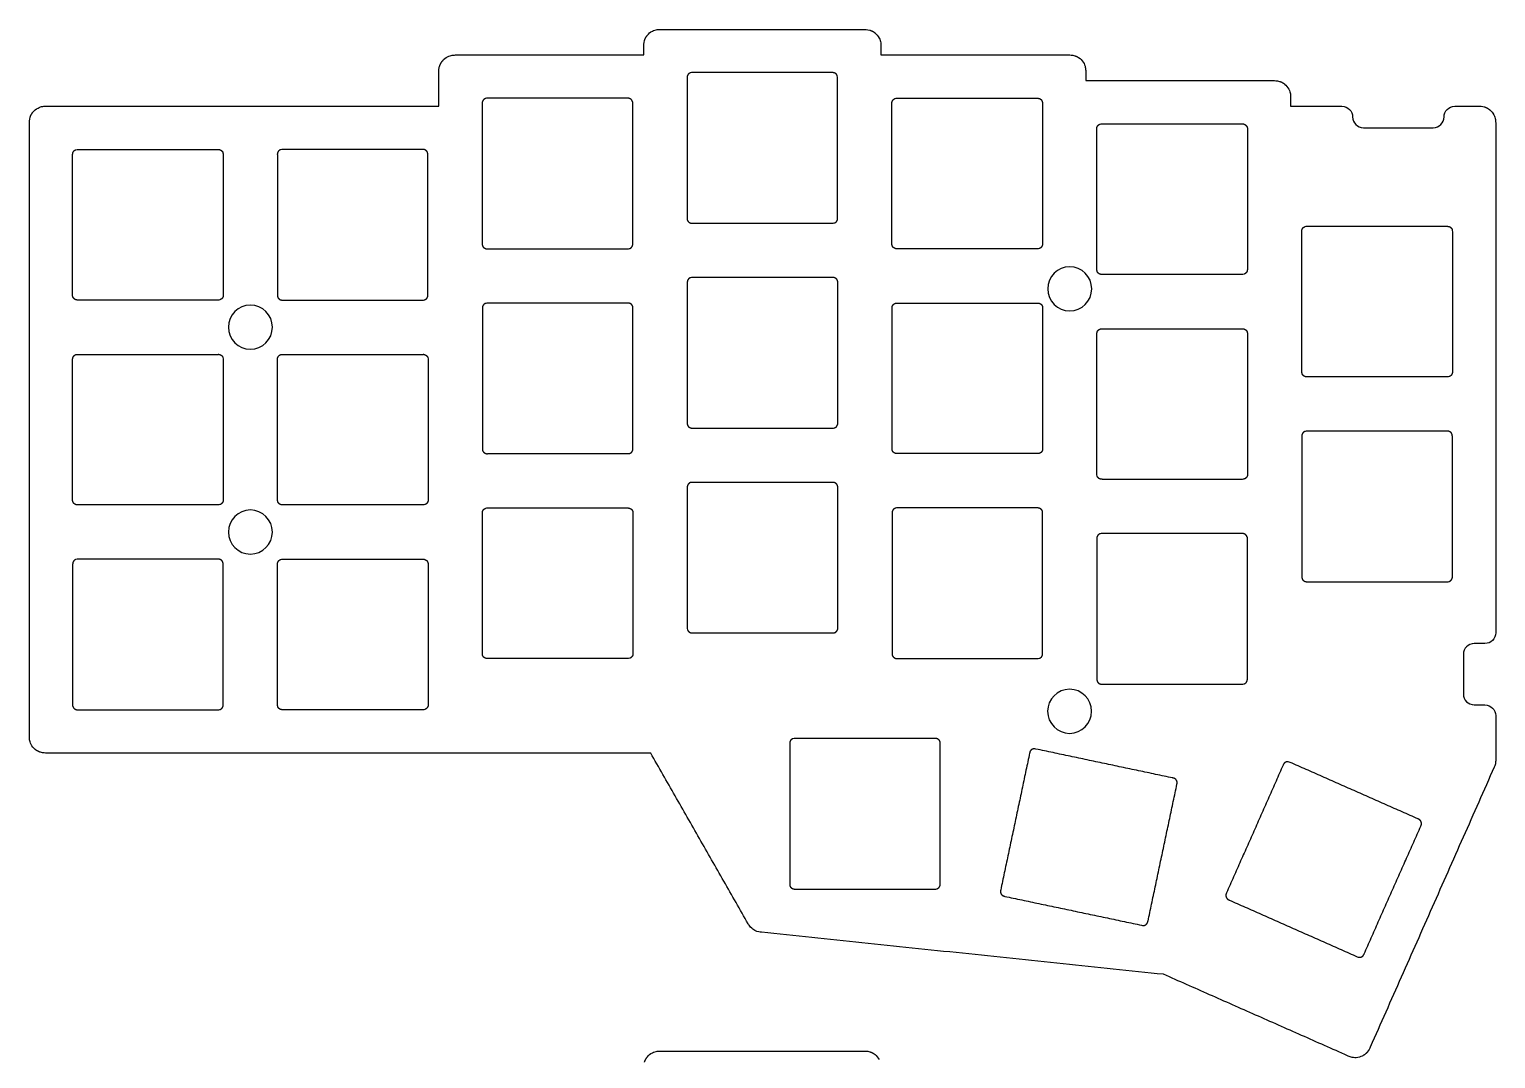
# Model space of a CAD drawing. Header units: millimetres. Extents: x 10 to 146, y -196 to -5.
# Drawn here: x 10 to 146.4, y -100.7 to -5 of the extents above; entities that cross this region are included whole.
import ezdxf

# ---------------------------------------------------------------- set-up
doc = ezdxf.new("R2010")
doc.units = ezdxf.units.MM
doc.layers.add('Sketch', color=7, linetype='CONTINUOUS')

msp = doc.modelspace()

# ---------------------------------------------------------------- linework, layer by layer
at = {"layer": 'Sketch'}
for points, degree in [([(67.5, -5.55), (67.61, -5.42), (67.76, -5.28), (67.95, -5.18)], 3), ([(67.95, -5.18), (68.11, -5.1), (68.27, -5.06), (68.39, -5.04)], 3), ([(68.39, -5.04), (68.54, -5.02), (68.67, -5.02), (68.75, -5.02)], 3), ([(68.75, -5.02), (87.6, -5.02)], 1), ([(87.6, -5.02), (87.72, -5.02), (87.93, -5.01), (88.17, -5.09)], 3), ([(88.17, -5.09), (88.45, -5.18), (88.67, -5.36)], 2), ([(88.67, -5.36), (88.8, -5.47), (88.93, -5.62), (89.04, -5.82)], 3), ([(67.15, -6.62), (67.15, -6.5), (67.15, -6.29), (67.22, -6.05)], 3), ([(67.15, -7.4), (67.15, -6.62)], 1), ([(67.22, -6.05), (67.31, -5.77), (67.5, -5.55)], 2), ([(89.04, -5.82), (89.12, -5.98), (89.16, -6.13), (89.18, -6.26)], 3), ([(89.18, -6.26), (89.2, -6.41), (89.2, -6.53), (89.2, -6.62)], 3), ([(89.2, -6.62), (89.2, -7.4)], 1), ([(48.17, -8.43), (48.26, -8.15), (48.45, -7.93)], 2), ([(48.45, -7.93), (48.56, -7.8), (48.71, -7.67), (48.9, -7.56)], 3), ([(48.9, -7.56), (49.06, -7.48), (49.22, -7.44), (49.34, -7.42)], 3), ([(49.34, -7.42), (49.49, -7.4), (49.62, -7.4), (49.7, -7.4)], 3), ([(49.7, -7.4), (67.15, -7.4)], 1), ([(89.2, -7.4), (106.65, -7.4)], 1), ([(106.65, -7.4), (106.77, -7.4), (106.98, -7.39), (107.22, -7.47)], 3), ([(107.22, -7.47), (107.5, -7.56), (107.72, -7.74)], 2), ([(107.22, -7.47), (107.22, -7.47)], 1), ([(107.72, -7.74), (107.85, -7.85), (107.98, -8), (108.09, -8.2)], 3), ([(48.1, -9), (48.1, -8.88), (48.1, -8.67), (48.17, -8.43)], 3), ([(48.1, -12.16), (48.1, -9)], 1), ([(71.23, -9.28), (71.19, -9.35), (71.18, -9.41)], 2), ([(71.18, -9.41), (71.17, -9.48), (71.18, -9.54)], 2), ([(71.18, -9.54), (71.18, -22.54)], 1), ([(71.34, -9.14), (71.27, -9.2), (71.23, -9.28)], 2), ([(71.48, -9.06), (71.4, -9.09), (71.34, -9.14)], 2), ([(71.68, -9.04), (71.62, -9.04), (71.55, -9.04), (71.48, -9.06)], 3), ([(84.68, -9.04), (71.68, -9.04)], 1), ([(84.81, -9.05), (84.74, -9.04), (84.68, -9.04)], 2), ([(84.94, -9.09), (84.87, -9.06), (84.81, -9.05)], 2), ([(85.07, -9.2), (85.02, -9.14), (84.94, -9.09)], 2), ([(85.15, -9.35), (85.13, -9.27), (85.07, -9.2)], 2), ([(85.18, -9.54), (85.18, -9.48), (85.18, -9.42), (85.15, -9.35)], 3), ([(85.18, -22.54), (85.18, -9.54)], 1), ([(108.09, -8.2), (108.17, -8.36), (108.21, -8.51), (108.23, -8.64)], 3), ([(108.23, -8.64), (108.25, -8.79), (108.25, -8.91), (108.25, -9)], 3), ([(108.25, -9), (108.25, -9.78)], 1), ([(108.25, -9.78), (125.7, -9.78)], 1), ([(125.7, -9.78), (125.82, -9.78), (126.03, -9.78), (126.27, -9.85)], 3), ([(126.27, -9.85), (126.55, -9.94), (126.77, -10.13)], 2), ([(126.77, -10.13), (126.9, -10.24), (127.03, -10.39), (127.14, -10.58)], 3), ([(127.14, -10.58), (127.22, -10.74), (127.26, -10.9), (127.28, -11.02)], 3), ([(10.82, -12.33), (10.98, -12.24), (11.13, -12.2), (11.26, -12.18)], 3), ([(11.26, -12.18), (11.41, -12.16), (11.53, -12.16), (11.62, -12.16)], 3), ([(11.62, -12.16), (48.1, -12.16)], 1), ([(52.18, -11.66), (52.14, -11.73), (52.13, -11.79)], 2), ([(52.13, -11.79), (52.12, -11.86), (52.13, -11.92)], 2), ([(52.13, -11.92), (52.13, -24.92)], 1), ([(52.29, -11.53), (52.22, -11.58), (52.18, -11.66)], 2), ([(52.43, -11.45), (52.35, -11.47), (52.29, -11.53)], 2), ([(52.63, -11.42), (52.57, -11.42), (52.5, -11.42), (52.43, -11.45)], 3), ([(65.63, -11.42), (52.63, -11.42)], 1), ([(65.76, -11.43), (65.69, -11.42), (65.63, -11.42)], 2), ([(65.89, -11.47), (65.82, -11.44), (65.76, -11.43)], 2), ([(66.02, -11.58), (65.97, -11.52), (65.89, -11.47)], 2), ([(66.1, -11.73), (66.08, -11.65), (66.02, -11.58)], 2), ([(66.13, -11.92), (66.13, -11.86), (66.13, -11.8), (66.1, -11.73)], 3), ([(66.13, -24.92), (66.13, -11.92)], 1), ([(90.23, -11.79), (90.24, -11.73), (90.28, -11.66)], 2), ([(90.23, -11.92), (90.22, -11.86), (90.23, -11.79)], 2), ([(90.23, -11.79), (90.23, -11.79)], 1), ([(90.23, -24.92), (90.23, -11.92)], 1), ([(90.28, -11.66), (90.32, -11.58), (90.39, -11.52)], 2), ([(90.39, -11.52), (90.45, -11.47), (90.53, -11.44)], 2), ([(90.53, -11.44), (90.6, -11.42), (90.67, -11.42), (90.73, -11.42)], 3), ([(90.73, -11.42), (103.73, -11.42)], 1), ([(103.73, -11.42), (103.79, -11.42), (103.86, -11.43)], 2), ([(103.86, -11.43), (103.92, -11.44), (103.99, -11.47)], 2), ([(103.99, -11.47), (104.07, -11.52), (104.12, -11.58)], 2), ([(104.12, -11.58), (104.18, -11.65), (104.2, -11.73)], 2), ([(104.2, -11.73), (104.23, -11.8), (104.23, -11.86), (104.23, -11.92)], 3), ([(104.23, -11.92), (104.23, -24.92)], 1), ([(127.28, -11.02), (127.3, -11.17), (127.3, -11.3), (127.3, -11.38)], 3), ([(127.3, -11.38), (127.3, -12.16)], 1), ([(127.3, -12.16), (132.07, -12.16)], 1), ([(132.07, -12.16), (132.62, -12.16), (133.07, -12.61), (133.07, -13.16)], 3), ([(141.57, -13.16), (141.57, -12.61), (142.02, -12.16), (142.57, -12.16)], 3), ([(142.57, -12.16), (144.77, -12.16)], 1), ([(144.77, -12.16), (144.89, -12.16), (145.1, -12.16), (145.34, -12.23)], 3), ([(145.34, -12.23), (145.61, -12.32), (145.83, -12.51)], 2), ([(10.02, -13.76), (10.02, -13.64), (10.01, -13.43), (10.09, -13.19)], 3), ([(10.09, -13.19), (10.18, -12.91), (10.36, -12.7)], 2), ([(10.36, -12.7), (10.47, -12.56), (10.62, -12.43), (10.82, -12.33)], 3), ([(133.07, -13.16), (133.07, -13.72), (133.52, -14.16), (134.07, -14.16)], 3), ([(140.57, -14.16), (141.12, -14.16), (141.57, -13.72), (141.57, -13.16)], 3), ([(145.83, -12.51), (145.97, -12.62), (146.1, -12.77), (146.2, -12.96)], 3), ([(146.2, -12.96), (146.28, -13.12), (146.33, -13.28), (146.35, -13.41)], 3), ([(146.35, -13.41), (146.37, -13.56), (146.37, -13.68), (146.37, -13.76)], 3), ([(10.02, -70.71), (10.02, -13.76)], 1), ([(109.28, -14.17), (109.29, -14.12), (109.33, -14.05)], 2), ([(109.28, -14.31), (109.27, -14.24), (109.28, -14.17)], 2), ([(109.28, -27.31), (109.28, -14.31)], 1), ([(109.33, -14.05), (109.37, -13.96), (109.44, -13.91)], 2), ([(109.44, -13.91), (109.5, -13.85), (109.58, -13.83)], 2), ([(109.58, -13.83), (109.65, -13.81), (109.72, -13.81), (109.78, -13.81)], 3), ([(109.78, -13.81), (122.78, -13.81)], 1), ([(122.78, -13.81), (122.84, -13.81), (122.91, -13.81)], 2), ([(122.91, -13.81), (122.97, -13.82), (123.04, -13.86)], 2), ([(123.04, -13.86), (123.12, -13.9), (123.17, -13.97)], 2), ([(123.17, -13.97), (123.23, -14.03), (123.25, -14.11)], 2), ([(123.25, -14.11), (123.28, -14.18), (123.28, -14.25), (123.28, -14.31)], 3), ([(123.28, -14.31), (123.28, -27.31)], 1), ([(134.07, -14.16), (140.57, -14.16)], 1), ([(146.37, -13.76), (146.37, -61.13)], 1), ([(14.09, -16.42), (14.14, -16.34), (14.2, -16.29)], 2), ([(14.2, -16.29), (14.27, -16.23), (14.35, -16.21)], 2), ([(14.35, -16.21), (14.42, -16.19), (14.48, -16.19), (14.54, -16.19)], 3), ([(14.54, -16.19), (27.54, -16.19)], 1), ([(27.54, -16.19), (27.61, -16.18), (27.67, -16.19)], 2), ([(27.67, -16.19), (27.73, -16.2), (27.8, -16.24)], 2), ([(27.8, -16.24), (27.89, -16.28), (27.94, -16.35)], 2), ([(27.94, -16.35), (28, -16.41), (28.02, -16.49)], 2), ([(33.24, -16.29), (33.17, -16.34), (33.13, -16.42)], 2), ([(33.38, -16.21), (33.3, -16.23), (33.24, -16.29)], 2), ([(33.58, -16.19), (33.52, -16.19), (33.45, -16.19), (33.38, -16.21)], 3), ([(46.58, -16.19), (33.58, -16.19)], 1), ([(46.71, -16.19), (46.64, -16.18), (46.58, -16.19)], 2), ([(46.84, -16.24), (46.77, -16.2), (46.71, -16.19)], 2), ([(46.97, -16.35), (46.92, -16.28), (46.84, -16.24)], 2), ([(47.05, -16.49), (47.03, -16.41), (46.97, -16.35)], 2), ([(14.04, -16.69), (14.04, -16.62), (14.05, -16.55)], 2), ([(14.04, -29.69), (14.04, -16.69)], 1), ([(14.05, -16.55), (14.06, -16.5), (14.09, -16.42)], 2), ([(28.02, -16.49), (28.04, -16.56), (28.04, -16.63), (28.04, -16.69)], 3), ([(28.04, -16.69), (28.04, -29.69)], 1), ([(33.13, -16.42), (33.09, -16.5), (33.08, -16.55)], 2), ([(33.08, -16.55), (33.07, -16.62), (33.08, -16.69)], 2), ([(33.08, -16.69), (33.08, -29.69)], 1), ([(47.08, -16.69), (47.08, -16.63), (47.08, -16.56), (47.05, -16.49)], 3), ([(47.08, -29.69), (47.08, -16.69)], 1), ([(71.18, -22.54), (71.18, -22.6), (71.18, -22.67), (71.2, -22.74)], 3), ([(71.2, -22.74), (71.22, -22.82), (71.28, -22.88)], 2), ([(71.28, -22.88), (71.33, -22.95), (71.42, -22.99)], 2), ([(71.42, -22.99), (71.49, -23.03), (71.54, -23.04)], 2), ([(71.54, -23.04), (71.61, -23.04), (71.68, -23.04)], 2), ([(71.68, -23.04), (84.68, -23.04)], 1), ([(84.68, -23.04), (84.74, -23.04), (84.8, -23.04), (84.87, -23.02)], 3), ([(84.87, -23.02), (84.95, -23), (85.02, -22.94)], 2), ([(84.87, -23.02), (84.87, -23.02)], 1), ([(85.02, -22.94), (85.08, -22.89), (85.13, -22.8)], 2), ([(85.13, -22.8), (85.16, -22.73), (85.17, -22.68)], 2), ([(85.17, -22.68), (85.18, -22.61), (85.18, -22.54)], 2), ([(128.34, -23.83), (128.34, -23.77), (128.35, -23.7)], 2), ([(128.34, -36.83), (128.34, -23.83)], 1), ([(128.35, -23.7), (128.36, -23.64), (128.39, -23.57)], 2), ([(128.39, -23.57), (128.44, -23.48), (128.5, -23.43)], 2), ([(128.5, -23.43), (128.57, -23.38), (128.65, -23.35)], 2), ([(128.65, -23.35), (128.72, -23.33), (128.78, -23.33), (128.84, -23.33)], 3), ([(128.84, -23.33), (141.84, -23.33)], 1), ([(141.84, -23.33), (141.91, -23.33), (141.97, -23.34)], 2), ([(141.97, -23.34), (142.03, -23.34), (142.1, -23.38)], 2), ([(142.1, -23.38), (142.19, -23.43), (142.24, -23.49)], 2), ([(142.24, -23.49), (142.3, -23.56), (142.32, -23.64)], 2), ([(142.32, -23.64), (142.34, -23.7), (142.34, -23.77), (142.34, -23.83)], 3), ([(142.34, -23.83), (142.34, -36.83)], 1), ([(52.13, -24.92), (52.13, -24.98), (52.13, -25.05), (52.15, -25.12)], 3), ([(52.15, -25.12), (52.17, -25.2), (52.23, -25.26)], 2), ([(52.23, -25.26), (52.28, -25.33), (52.37, -25.37)], 2), ([(52.37, -25.37), (52.44, -25.41), (52.49, -25.42)], 2), ([(52.49, -25.42), (52.56, -25.43), (52.63, -25.42)], 2), ([(52.63, -25.42), (65.63, -25.42)], 1), ([(65.63, -25.42), (65.69, -25.42), (65.75, -25.42), (65.82, -25.4)], 3), ([(65.82, -25.4), (65.9, -25.38), (65.97, -25.32)], 2), ([(65.82, -25.4), (65.82, -25.4)], 1), ([(65.97, -25.32), (66.03, -25.27), (66.08, -25.19)], 2), ([(66.08, -25.19), (66.11, -25.11), (66.12, -25.06)], 2), ([(66.12, -25.06), (66.13, -24.99), (66.13, -24.92)], 2), ([(90.25, -25.12), (90.23, -25.05), (90.23, -24.98), (90.23, -24.92)], 3), ([(90.33, -25.26), (90.27, -25.2), (90.25, -25.12)], 2), ([(90.47, -25.37), (90.38, -25.33), (90.33, -25.26)], 2), ([(90.59, -25.42), (90.54, -25.41), (90.47, -25.37)], 2), ([(90.73, -25.42), (90.66, -25.42), (90.59, -25.42)], 2), ([(103.73, -25.42), (90.73, -25.42)], 1), ([(103.92, -25.4), (103.85, -25.42), (103.79, -25.42), (103.73, -25.42)], 3), ([(104.07, -25.32), (104, -25.38), (103.92, -25.4)], 2), ([(104.18, -25.18), (104.13, -25.27), (104.07, -25.32)], 2), ([(104.22, -25.05), (104.21, -25.11), (104.18, -25.18)], 2), ([(104.23, -24.92), (104.23, -24.99), (104.22, -25.05)], 2), ([(106.76, -27.09), (105.63, -27.09), (104.71, -28.01), (104.71, -29.14)], 3), ([(108.81, -29.14), (108.81, -28.01), (107.89, -27.09), (106.76, -27.09)], 3), ([(71.2, -28.46), (71.19, -28.53), (71.19, -28.59)], 2), ([(71.19, -28.59), (71.19, -41.59)], 1), ([(71.24, -28.33), (71.21, -28.4), (71.2, -28.46)], 2), ([(71.35, -28.19), (71.29, -28.25), (71.24, -28.33)], 2), ([(71.5, -28.11), (71.42, -28.14), (71.35, -28.19)], 2), ([(71.69, -28.09), (71.63, -28.09), (71.57, -28.09), (71.5, -28.11)], 3), ([(84.69, -28.09), (71.69, -28.09)], 1), ([(84.82, -28.1), (84.76, -28.09), (84.69, -28.09)], 2), ([(84.95, -28.14), (84.88, -28.11), (84.82, -28.1)], 2), ([(85.09, -28.25), (85.04, -28.19), (84.95, -28.14)], 2), ([(85.17, -28.4), (85.15, -28.32), (85.09, -28.25)], 2), ([(85.19, -28.59), (85.19, -28.53), (85.19, -28.47), (85.17, -28.4)], 3), ([(85.19, -41.59), (85.19, -28.59)], 1), ([(109.3, -27.5), (109.28, -27.43), (109.28, -27.37), (109.28, -27.31)], 3), ([(109.38, -27.65), (109.32, -27.58), (109.3, -27.5)], 2), ([(109.52, -27.76), (109.43, -27.71), (109.38, -27.65)], 2), ([(109.64, -27.8), (109.59, -27.79), (109.52, -27.76)], 2), ([(109.78, -27.81), (109.71, -27.81), (109.64, -27.8)], 2), ([(122.78, -27.81), (109.78, -27.81)], 1), ([(122.97, -27.79), (122.9, -27.81), (122.84, -27.81), (122.78, -27.81)], 3), ([(123.12, -27.7), (123.05, -27.76), (122.97, -27.79)], 2), ([(123.23, -27.57), (123.18, -27.65), (123.12, -27.7)], 2), ([(123.27, -27.44), (123.26, -27.5), (123.23, -27.57)], 2), ([(123.28, -27.31), (123.28, -27.37), (123.27, -27.44)], 2), ([(14.06, -29.88), (14.04, -29.81), (14.04, -29.75), (14.04, -29.69)], 3), ([(14.14, -30.03), (14.09, -29.96), (14.06, -29.88)], 2), ([(27.99, -29.95), (27.95, -30.03), (27.88, -30.08)], 2), ([(28.04, -29.82), (28.03, -29.88), (27.99, -29.95)], 2), ([(28.04, -29.69), (28.04, -29.75), (28.04, -29.82)], 2), ([(33.08, -29.69), (33.08, -29.75), (33.08, -29.81), (33.1, -29.88)], 3), ([(33.1, -29.88), (33.12, -29.96), (33.18, -30.03)], 2), ([(46.92, -30.08), (46.98, -30.03), (47.03, -29.95)], 2), ([(47.03, -29.95), (47.06, -29.88), (47.07, -29.82)], 2), ([(47.07, -29.82), (47.08, -29.75), (47.08, -29.69)], 2), ([(104.71, -29.14), (104.71, -30.27), (105.63, -31.19), (106.76, -31.19)], 3), ([(106.76, -31.19), (107.89, -31.19), (108.81, -30.27), (108.81, -29.14)], 3), ([(14.28, -30.14), (14.2, -30.09), (14.14, -30.03)], 2), ([(14.41, -30.18), (14.35, -30.17), (14.28, -30.14)], 2), ([(14.54, -30.19), (14.48, -30.19), (14.41, -30.18)], 2), ([(27.54, -30.19), (14.54, -30.19)], 1), ([(27.74, -30.16), (27.67, -30.19), (27.6, -30.19), (27.54, -30.19)], 3), ([(27.88, -30.08), (27.82, -30.14), (27.74, -30.16)], 2), ([(30.57, -30.66), (29.44, -30.66), (28.52, -31.58), (28.52, -32.71)], 3), ([(32.62, -32.71), (32.62, -31.58), (31.7, -30.66), (30.57, -30.66)], 3), ([(33.18, -30.03), (33.23, -30.09), (33.32, -30.14)], 2), ([(33.32, -30.14), (33.39, -30.17), (33.44, -30.18)], 2), ([(33.44, -30.18), (33.51, -30.19), (33.58, -30.19)], 2), ([(33.58, -30.19), (46.58, -30.19)], 1), ([(46.58, -30.19), (46.64, -30.19), (46.7, -30.19), (46.77, -30.16)], 3), ([(46.77, -30.16), (46.85, -30.14), (46.92, -30.08)], 2), ([(46.77, -30.16), (46.77, -30.16)], 1), ([(52.15, -30.84), (52.14, -30.91), (52.14, -30.97)], 2), ([(52.14, -30.97), (52.14, -43.97)], 1), ([(52.19, -30.71), (52.16, -30.78), (52.15, -30.84)], 2), ([(52.3, -30.58), (52.24, -30.63), (52.19, -30.71)], 2), ([(52.45, -30.5), (52.37, -30.52), (52.3, -30.58)], 2), ([(52.64, -30.47), (52.58, -30.47), (52.52, -30.47), (52.45, -30.5)], 3), ([(52.45, -30.5), (52.45, -30.5)], 1), ([(65.64, -30.47), (52.64, -30.47)], 1), ([(65.77, -30.48), (65.71, -30.47), (65.64, -30.47)], 2), ([(65.9, -30.52), (65.83, -30.49), (65.77, -30.48)], 2), ([(66.04, -30.63), (65.99, -30.57), (65.9, -30.52)], 2), ([(66.12, -30.78), (66.1, -30.7), (66.04, -30.63)], 2), ([(66.14, -30.97), (66.14, -30.91), (66.14, -30.85), (66.12, -30.78)], 3), ([(66.14, -43.97), (66.14, -30.97)], 1), ([(90.24, -30.97), (90.24, -30.91), (90.25, -30.84)], 2), ([(90.24, -43.97), (90.24, -30.97)], 1), ([(90.25, -30.84), (90.25, -30.78), (90.29, -30.71)], 2), ([(90.29, -30.71), (90.34, -30.62), (90.4, -30.57)], 2), ([(90.4, -30.57), (90.47, -30.52), (90.54, -30.49)], 2), ([(90.54, -30.49), (90.61, -30.47), (90.68, -30.47), (90.74, -30.47)], 3), ([(90.74, -30.47), (103.74, -30.47)], 1), ([(103.74, -30.47), (103.8, -30.47), (103.87, -30.48)], 2), ([(103.87, -30.48), (103.93, -30.48), (104, -30.52)], 2), ([(104, -30.52), (104.09, -30.56), (104.14, -30.63)], 2), ([(104.14, -30.63), (104.19, -30.69), (104.22, -30.77)], 2), ([(104.22, -30.77), (104.24, -30.84), (104.24, -30.91), (104.24, -30.97)], 3), ([(104.24, -30.97), (104.24, -43.97)], 1), ([(28.52, -32.71), (28.52, -33.84), (29.44, -34.76), (30.57, -34.76)], 3), ([(30.57, -34.76), (31.7, -34.76), (32.62, -33.84), (32.62, -32.71)], 3), ([(109.29, -33.36), (109.29, -33.29), (109.3, -33.22)], 2), ([(109.29, -46.36), (109.29, -33.36)], 1), ([(109.3, -33.22), (109.31, -33.16), (109.34, -33.09)], 2), ([(109.3, -33.22), (109.3, -33.22)], 1), ([(109.34, -33.09), (109.39, -33.01), (109.45, -32.96)], 2), ([(109.45, -32.96), (109.52, -32.9), (109.6, -32.88)], 2), ([(109.6, -32.88), (109.67, -32.86), (109.73, -32.86), (109.79, -32.86)], 3), ([(109.79, -32.86), (122.79, -32.86)], 1), ([(122.79, -32.86), (122.85, -32.85), (122.92, -32.86)], 2), ([(122.92, -32.86), (122.98, -32.87), (123.05, -32.91)], 2), ([(123.05, -32.91), (123.14, -32.95), (123.19, -33.02)], 2), ([(123.19, -33.02), (123.24, -33.08), (123.27, -33.16)], 2), ([(123.27, -33.16), (123.29, -33.23), (123.29, -33.3), (123.29, -33.36)], 3), ([(123.29, -33.36), (123.29, -46.36)], 1), ([(14.09, -35.48), (14.14, -35.39), (14.2, -35.34)], 2), ([(14.2, -35.34), (14.27, -35.28), (14.35, -35.26)], 2), ([(14.35, -35.26), (14.42, -35.24), (14.48, -35.24), (14.54, -35.24)], 3), ([(14.54, -35.24), (27.54, -35.24)], 1), ([(27.54, -35.24), (27.61, -35.23), (27.67, -35.24)], 2), ([(27.67, -35.24), (27.73, -35.25), (27.8, -35.29)], 2), ([(27.8, -35.29), (27.89, -35.33), (27.94, -35.4)], 2), ([(27.94, -35.4), (28, -35.46), (28.02, -35.54)], 2), ([(33.14, -35.48), (33.19, -35.39), (33.25, -35.34)], 2), ([(33.25, -35.34), (33.32, -35.28), (33.4, -35.26)], 2), ([(33.4, -35.26), (33.47, -35.24), (33.53, -35.24), (33.59, -35.24)], 3), ([(33.59, -35.24), (46.59, -35.24)], 1), ([(46.59, -35.24), (46.66, -35.23), (46.72, -35.24)], 2), ([(46.72, -35.24), (46.78, -35.25), (46.85, -35.29)], 2), ([(46.72, -35.24), (46.72, -35.24)], 1), ([(46.85, -35.29), (46.94, -35.33), (46.99, -35.4)], 2), ([(46.99, -35.4), (47.05, -35.46), (47.07, -35.54)], 2), ([(14.04, -35.74), (14.04, -35.67), (14.05, -35.6)], 2), ([(14.04, -48.74), (14.04, -35.74)], 1), ([(14.05, -35.6), (14.06, -35.55), (14.09, -35.48)], 2), ([(28.02, -35.54), (28.04, -35.61), (28.04, -35.68), (28.04, -35.74)], 3), ([(28.04, -35.74), (28.04, -48.74)], 1), ([(33.09, -35.74), (33.09, -35.67), (33.1, -35.6)], 2), ([(33.09, -48.74), (33.09, -35.74)], 1), ([(33.1, -35.6), (33.11, -35.55), (33.14, -35.48)], 2), ([(47.07, -35.54), (47.09, -35.61), (47.09, -35.68), (47.09, -35.74)], 3), ([(47.09, -35.74), (47.09, -48.74)], 1), ([(128.36, -37.03), (128.34, -36.96), (128.34, -36.89), (128.34, -36.83)], 3), ([(128.44, -37.17), (128.39, -37.1), (128.36, -37.03)], 2), ([(128.58, -37.28), (128.5, -37.23), (128.44, -37.17)], 2), ([(128.71, -37.32), (128.65, -37.32), (128.58, -37.28)], 2), ([(128.84, -37.33), (128.78, -37.33), (128.71, -37.32)], 2), ([(141.84, -37.33), (128.84, -37.33)], 1), ([(142.04, -37.31), (141.97, -37.33), (141.9, -37.33), (141.84, -37.33)], 3), ([(142.18, -37.23), (142.12, -37.28), (142.04, -37.31)], 2), ([(142.29, -37.09), (142.25, -37.18), (142.18, -37.23)], 2), ([(142.34, -36.96), (142.33, -37.02), (142.29, -37.09)], 2), ([(142.34, -36.83), (142.34, -36.89), (142.34, -36.96)], 2), ([(71.19, -41.59), (71.19, -41.65), (71.19, -41.72), (71.21, -41.79)], 3), ([(71.21, -41.79), (71.24, -41.87), (71.29, -41.93)], 2), ([(71.29, -41.93), (71.35, -42), (71.43, -42.04)], 2), ([(71.43, -42.04), (71.5, -42.08), (71.56, -42.09)], 2), ([(71.56, -42.09), (71.63, -42.09), (71.69, -42.09)], 2), ([(71.69, -42.09), (84.69, -42.09)], 1), ([(84.69, -42.09), (84.75, -42.09), (84.82, -42.09), (84.89, -42.07)], 3), ([(84.89, -42.07), (84.97, -42.05), (85.03, -41.99)], 2), ([(85.03, -41.99), (85.1, -41.94), (85.14, -41.85)], 2), ([(85.14, -41.85), (85.18, -41.78), (85.19, -41.73)], 2), ([(85.19, -41.73), (85.19, -41.66), (85.19, -41.59)], 2), ([(128.35, -42.75), (128.34, -42.82), (128.34, -42.88)], 2), ([(128.34, -42.88), (128.34, -55.88)], 1), ([(128.39, -42.62), (128.36, -42.69), (128.35, -42.75)], 2), ([(128.5, -42.48), (128.44, -42.53), (128.39, -42.62)], 2), ([(128.65, -42.4), (128.57, -42.43), (128.5, -42.48)], 2), ([(128.84, -42.38), (128.78, -42.38), (128.72, -42.38), (128.65, -42.4)], 3), ([(128.65, -42.4), (128.65, -42.4)], 1), ([(141.84, -42.38), (128.84, -42.38)], 1), ([(141.97, -42.39), (141.91, -42.38), (141.84, -42.38)], 2), ([(142.1, -42.43), (142.03, -42.39), (141.97, -42.39)], 2), ([(142.24, -42.54), (142.19, -42.48), (142.1, -42.43)], 2), ([(142.32, -42.69), (142.3, -42.61), (142.24, -42.54)], 2), ([(142.34, -42.88), (142.34, -42.82), (142.34, -42.75), (142.32, -42.69)], 3), ([(142.34, -55.88), (142.34, -42.88)], 1), ([(52.14, -43.97), (52.14, -44.03), (52.14, -44.1), (52.16, -44.17)], 3), ([(52.16, -44.17), (52.19, -44.25), (52.24, -44.31)], 2), ([(52.24, -44.31), (52.3, -44.38), (52.38, -44.42)], 2), ([(52.38, -44.42), (52.45, -44.46), (52.51, -44.47)], 2), ([(52.51, -44.47), (52.58, -44.48), (52.64, -44.47)], 2), ([(52.64, -44.47), (65.64, -44.47)], 1), ([(65.64, -44.47), (65.7, -44.47), (65.77, -44.47), (65.84, -44.45)], 3), ([(65.84, -44.45), (65.92, -44.43), (65.98, -44.37)], 2), ([(65.98, -44.37), (66.05, -44.32), (66.09, -44.24)], 2), ([(66.09, -44.24), (66.13, -44.17), (66.14, -44.11)], 2), ([(66.14, -44.11), (66.14, -44.04), (66.14, -43.97)], 2), ([(90.26, -44.16), (90.24, -44.09), (90.24, -44.03), (90.24, -43.97)], 3), ([(90.34, -44.31), (90.29, -44.24), (90.26, -44.16)], 2), ([(90.48, -44.42), (90.39, -44.37), (90.34, -44.31)], 2), ([(90.61, -44.46), (90.55, -44.45), (90.48, -44.42)], 2), ([(90.74, -44.47), (90.68, -44.47), (90.61, -44.46)], 2), ([(103.74, -44.47), (90.74, -44.47)], 1), ([(103.94, -44.45), (103.87, -44.47), (103.8, -44.47), (103.74, -44.47)], 3), ([(104.08, -44.37), (104.01, -44.42), (103.94, -44.45)], 2), ([(104.19, -44.23), (104.14, -44.32), (104.08, -44.37)], 2), ([(104.23, -44.1), (104.23, -44.16), (104.19, -44.23)], 2), ([(104.24, -43.97), (104.24, -44.03), (104.23, -44.1)], 2), ([(109.31, -46.55), (109.29, -46.48), (109.29, -46.42), (109.29, -46.36)], 3), ([(123.29, -46.36), (123.29, -46.42), (123.28, -46.49)], 2), ([(71.2, -47.51), (71.19, -47.58), (71.19, -47.64)], 2), ([(71.19, -47.64), (71.19, -60.64)], 1), ([(71.24, -47.38), (71.21, -47.45), (71.2, -47.51)], 2), ([(71.35, -47.24), (71.29, -47.3), (71.24, -47.38)], 2), ([(71.5, -47.16), (71.42, -47.19), (71.35, -47.24)], 2), ([(71.69, -47.14), (71.63, -47.14), (71.57, -47.14), (71.5, -47.16)], 3), ([(71.5, -47.16), (71.5, -47.16)], 1), ([(84.69, -47.14), (71.69, -47.14)], 1), ([(84.82, -47.15), (84.76, -47.14), (84.69, -47.14)], 2), ([(84.95, -47.19), (84.88, -47.16), (84.82, -47.15)], 2), ([(85.09, -47.3), (85.04, -47.24), (84.95, -47.19)], 2), ([(85.17, -47.45), (85.15, -47.37), (85.09, -47.3)], 2), ([(85.19, -47.64), (85.19, -47.58), (85.19, -47.52), (85.17, -47.45)], 3), ([(85.19, -60.64), (85.19, -47.64)], 1), ([(109.39, -46.7), (109.34, -46.63), (109.31, -46.55)], 2), ([(109.53, -46.81), (109.44, -46.76), (109.39, -46.7)], 2), ([(109.66, -46.85), (109.6, -46.84), (109.53, -46.81)], 2), ([(109.79, -46.86), (109.73, -46.86), (109.66, -46.85)], 2), ([(122.79, -46.86), (109.79, -46.86)], 1), ([(122.99, -46.83), (122.92, -46.86), (122.85, -46.86), (122.79, -46.86)], 3), ([(123.13, -46.75), (123.07, -46.81), (122.99, -46.83)], 2), ([(123.24, -46.62), (123.2, -46.7), (123.13, -46.75)], 2), ([(123.28, -46.49), (123.28, -46.55), (123.24, -46.62)], 2), ([(14.06, -48.93), (14.04, -48.86), (14.04, -48.8), (14.04, -48.74)], 3), ([(14.14, -49.08), (14.09, -49.01), (14.06, -48.93)], 2), ([(14.28, -49.19), (14.2, -49.14), (14.14, -49.08)], 2), ([(27.99, -49), (27.95, -49.08), (27.88, -49.13)], 2), ([(28.04, -48.87), (28.03, -48.93), (27.99, -49)], 2), ([(28.04, -48.74), (28.04, -48.8), (28.04, -48.87)], 2), ([(33.11, -48.93), (33.09, -48.86), (33.09, -48.8), (33.09, -48.74)], 3), ([(33.19, -49.08), (33.14, -49.01), (33.11, -48.93)], 2), ([(33.33, -49.19), (33.25, -49.14), (33.19, -49.08)], 2), ([(47.04, -49), (47, -49.08), (46.93, -49.13)], 2), ([(47.09, -48.87), (47.08, -48.93), (47.04, -49)], 2), ([(47.09, -48.74), (47.09, -48.8), (47.09, -48.87)], 2), ([(14.41, -49.23), (14.35, -49.22), (14.28, -49.19)], 2), ([(14.54, -49.24), (14.48, -49.24), (14.41, -49.23)], 2), ([(27.54, -49.24), (14.54, -49.24)], 1), ([(27.74, -49.21), (27.67, -49.24), (27.6, -49.24), (27.54, -49.24)], 3), ([(27.88, -49.13), (27.82, -49.19), (27.74, -49.21)], 2), ([(30.57, -49.71), (29.44, -49.71), (28.52, -50.63), (28.52, -51.76)], 3), ([(32.62, -51.76), (32.62, -50.63), (31.7, -49.71), (30.57, -49.71)], 3), ([(33.46, -49.23), (33.4, -49.22), (33.33, -49.19)], 2), ([(33.59, -49.24), (33.53, -49.24), (33.46, -49.23)], 2), ([(46.59, -49.24), (33.59, -49.24)], 1), ([(46.79, -49.21), (46.72, -49.24), (46.65, -49.24), (46.59, -49.24)], 3), ([(46.93, -49.13), (46.87, -49.19), (46.79, -49.21)], 2), ([(52.14, -50.02), (52.14, -49.96), (52.15, -49.89)], 2), ([(52.14, -63.02), (52.14, -50.02)], 1), ([(52.15, -49.89), (52.16, -49.83), (52.19, -49.76)], 2), ([(52.19, -49.76), (52.24, -49.68), (52.3, -49.63)], 2), ([(52.3, -49.63), (52.37, -49.57), (52.45, -49.55)], 2), ([(52.45, -49.55), (52.52, -49.52), (52.58, -49.52), (52.64, -49.52)], 3), ([(52.64, -49.52), (65.64, -49.52)], 1), ([(65.64, -49.52), (65.71, -49.52), (65.77, -49.53)], 2), ([(65.77, -49.53), (65.83, -49.54), (65.9, -49.57)], 2), ([(65.9, -49.57), (65.99, -49.62), (66.04, -49.68)], 2), ([(66.04, -49.68), (66.1, -49.75), (66.12, -49.83)], 2), ([(66.12, -49.83), (66.14, -49.9), (66.14, -49.96), (66.14, -50.02)], 3), ([(66.14, -50.02), (66.14, -63.02)], 1), ([(90.25, -49.89), (90.24, -49.96), (90.24, -50.02)], 2), ([(90.24, -50.02), (90.24, -63.02)], 1), ([(90.29, -49.76), (90.26, -49.83), (90.25, -49.89)], 2), ([(90.4, -49.63), (90.34, -49.68), (90.29, -49.76)], 2), ([(90.55, -49.55), (90.47, -49.57), (90.4, -49.63)], 2), ([(90.74, -49.52), (90.68, -49.52), (90.62, -49.52), (90.55, -49.55)], 3), ([(90.55, -49.55), (90.55, -49.55)], 1), ([(103.74, -49.52), (90.74, -49.52)], 1), ([(103.87, -49.53), (103.81, -49.52), (103.74, -49.52)], 2), ([(104, -49.57), (103.93, -49.54), (103.87, -49.53)], 2), ([(104.14, -49.68), (104.09, -49.62), (104, -49.57)], 2), ([(104.22, -49.83), (104.2, -49.75), (104.14, -49.68)], 2), ([(104.24, -50.02), (104.24, -49.96), (104.24, -49.9), (104.22, -49.83)], 3), ([(104.24, -63.02), (104.24, -50.02)], 1), ([(28.52, -51.76), (28.52, -52.89), (29.44, -53.81), (30.57, -53.81)], 3), ([(30.57, -53.81), (31.7, -53.81), (32.62, -52.89), (32.62, -51.76)], 3), ([(109.33, -52.14), (109.29, -52.21), (109.28, -52.27)], 2), ([(109.28, -52.27), (109.27, -52.34), (109.28, -52.4)], 2), ([(109.28, -52.4), (109.28, -65.41)], 1), ([(109.44, -52.01), (109.37, -52.06), (109.33, -52.14)], 2), ([(109.58, -51.93), (109.5, -51.95), (109.44, -52.01)], 2), ([(109.78, -51.9), (109.72, -51.91), (109.65, -51.91), (109.58, -51.93)], 3), ([(109.58, -51.93), (109.58, -51.93)], 1), ([(122.78, -51.9), (109.78, -51.9)], 1), ([(122.91, -51.91), (122.84, -51.9), (122.78, -51.9)], 2), ([(123.04, -51.95), (122.97, -51.92), (122.91, -51.91)], 2), ([(123.17, -52.06), (123.12, -52), (123.04, -51.95)], 2), ([(123.25, -52.21), (123.23, -52.13), (123.17, -52.06)], 2), ([(123.28, -52.4), (123.28, -52.34), (123.28, -52.28), (123.25, -52.21)], 3), ([(123.28, -65.41), (123.28, -52.4)], 1), ([(14.09, -54.53), (14.06, -54.6), (14.05, -54.65)], 2), ([(14.2, -54.39), (14.14, -54.44), (14.09, -54.53)], 2), ([(14.35, -54.31), (14.27, -54.33), (14.2, -54.39)], 2), ([(14.54, -54.29), (14.48, -54.29), (14.42, -54.29), (14.35, -54.31)], 3), ([(27.54, -54.29), (14.54, -54.29)], 1), ([(27.67, -54.29), (27.61, -54.28), (27.54, -54.29)], 2), ([(27.8, -54.34), (27.73, -54.3), (27.67, -54.29)], 2), ([(27.94, -54.45), (27.89, -54.38), (27.8, -54.34)], 2), ([(28.02, -54.59), (28, -54.51), (27.94, -54.45)], 2), ([(33.1, -54.65), (33.11, -54.6), (33.14, -54.53)], 2), ([(33.14, -54.53), (33.19, -54.44), (33.25, -54.39)], 2), ([(33.25, -54.39), (33.32, -54.33), (33.4, -54.31)], 2), ([(33.4, -54.31), (33.47, -54.29), (33.53, -54.29), (33.59, -54.29)], 3), ([(33.59, -54.29), (46.59, -54.29)], 1), ([(46.59, -54.29), (46.66, -54.28), (46.72, -54.29)], 2), ([(46.72, -54.29), (46.78, -54.3), (46.85, -54.34)], 2), ([(46.85, -54.34), (46.94, -54.38), (46.99, -54.45)], 2), ([(46.99, -54.45), (47.05, -54.51), (47.07, -54.59)], 2), ([(14.05, -54.65), (14.04, -54.72), (14.04, -54.79)], 2), ([(14.04, -54.79), (14.04, -67.79)], 1), ([(28.04, -54.79), (28.04, -54.73), (28.04, -54.66), (28.02, -54.59)], 3), ([(28.04, -67.79), (28.04, -54.79)], 1), ([(33.09, -54.79), (33.09, -54.72), (33.1, -54.65)], 2), ([(33.09, -67.79), (33.09, -54.79)], 1), ([(47.07, -54.59), (47.09, -54.66), (47.09, -54.73), (47.09, -54.79)], 3), ([(47.09, -54.79), (47.09, -67.79)], 1), ([(128.34, -55.88), (128.34, -55.94), (128.34, -56.01), (128.36, -56.08)], 3), ([(142.34, -56.01), (142.34, -55.94), (142.34, -55.88)], 2), ([(128.36, -56.08), (128.39, -56.15), (128.44, -56.22)], 2), ([(128.44, -56.22), (128.5, -56.28), (128.58, -56.33)], 2), ([(128.58, -56.33), (128.65, -56.37), (128.71, -56.37)], 2), ([(128.71, -56.37), (128.78, -56.38), (128.84, -56.38)], 2), ([(128.84, -56.38), (141.84, -56.38)], 1), ([(141.84, -56.38), (141.9, -56.38), (141.97, -56.38), (142.04, -56.36)], 3), ([(142.04, -56.36), (142.12, -56.33), (142.18, -56.28)], 2), ([(142.18, -56.28), (142.25, -56.23), (142.29, -56.14)], 2), ([(142.29, -56.14), (142.33, -56.07), (142.34, -56.01)], 2), ([(71.19, -60.64), (71.19, -60.7), (71.19, -60.77), (71.21, -60.84)], 3), ([(71.21, -60.84), (71.24, -60.92), (71.29, -60.98)], 2), ([(71.29, -60.98), (71.35, -61.05), (71.43, -61.09)], 2), ([(71.43, -61.09), (71.5, -61.13), (71.56, -61.14)], 2), ([(71.56, -61.14), (71.63, -61.14), (71.69, -61.14)], 2), ([(71.69, -61.14), (84.69, -61.14)], 1), ([(84.69, -61.14), (84.75, -61.14), (84.82, -61.14), (84.89, -61.12)], 3), ([(84.89, -61.12), (84.97, -61.1), (85.03, -61.04)], 2), ([(85.03, -61.04), (85.1, -60.99), (85.14, -60.9)], 2), ([(85.14, -60.9), (85.18, -60.83), (85.19, -60.78)], 2), ([(85.19, -60.78), (85.19, -60.71), (85.19, -60.64)], 2), ([(146.37, -61.13), (146.37, -61.68), (145.92, -62.13), (145.37, -62.13)], 3), ([(144.37, -62.13), (143.82, -62.13), (143.37, -62.58), (143.37, -63.13)], 3), ([(145.37, -62.13), (144.37, -62.13)], 1), ([(52.16, -63.22), (52.14, -63.15), (52.14, -63.08), (52.14, -63.02)], 3), ([(52.24, -63.36), (52.19, -63.3), (52.16, -63.22)], 2), ([(52.38, -63.47), (52.3, -63.43), (52.24, -63.36)], 2), ([(52.51, -63.52), (52.45, -63.51), (52.38, -63.47)], 2), ([(52.64, -63.52), (52.58, -63.53), (52.51, -63.52)], 2), ([(65.64, -63.52), (52.64, -63.52)], 1), ([(65.84, -63.5), (65.77, -63.52), (65.7, -63.52), (65.64, -63.52)], 3), ([(65.98, -63.42), (65.92, -63.48), (65.84, -63.5)], 2), ([(66.09, -63.29), (66.05, -63.37), (65.98, -63.42)], 2), ([(66.14, -63.16), (66.13, -63.22), (66.09, -63.29)], 2), ([(66.14, -63.02), (66.14, -63.09), (66.14, -63.16)], 2), ([(90.24, -63.02), (90.24, -63.08), (90.24, -63.15), (90.26, -63.22)], 3), ([(90.26, -63.22), (90.29, -63.3), (90.34, -63.36)], 2), ([(90.34, -63.36), (90.4, -63.43), (90.48, -63.47)], 2), ([(90.48, -63.47), (90.55, -63.51), (90.61, -63.52)], 2), ([(90.61, -63.52), (90.68, -63.53), (90.74, -63.52)], 2), ([(90.74, -63.52), (103.74, -63.52)], 1), ([(103.74, -63.52), (103.8, -63.52), (103.87, -63.52), (103.94, -63.5)], 3), ([(103.94, -63.5), (104.02, -63.48), (104.08, -63.42)], 2), ([(104.08, -63.42), (104.15, -63.37), (104.19, -63.29)], 2), ([(104.19, -63.29), (104.23, -63.22), (104.24, -63.16)], 2), ([(104.24, -63.16), (104.24, -63.09), (104.24, -63.02)], 2), ([(143.37, -63.13), (143.37, -66.83)], 1), ([(109.28, -65.41), (109.28, -65.47), (109.28, -65.53), (109.3, -65.6)], 3), ([(123.27, -65.54), (123.28, -65.47), (123.28, -65.41)], 2), ([(106.75, -66.38), (105.62, -66.38), (104.7, -67.3), (104.7, -68.43)], 3), ([(108.8, -68.43), (108.8, -67.3), (107.88, -66.38), (106.75, -66.38)], 3), ([(109.3, -65.6), (109.32, -65.68), (109.38, -65.75)], 2), ([(109.38, -65.75), (109.43, -65.81), (109.52, -65.86)], 2), ([(109.52, -65.86), (109.59, -65.89), (109.64, -65.9)], 2), ([(109.64, -65.9), (109.71, -65.91), (109.78, -65.91)], 2), ([(109.78, -65.91), (122.78, -65.91)], 1), ([(122.78, -65.91), (122.84, -65.91), (122.9, -65.91), (122.97, -65.88)], 3), ([(122.97, -65.88), (123.05, -65.86), (123.12, -65.8)], 2), ([(123.12, -65.8), (123.18, -65.75), (123.23, -65.67)], 2), ([(123.23, -65.67), (123.26, -65.6), (123.27, -65.54)], 2), ([(14.04, -67.79), (14.04, -67.85), (14.04, -67.91), (14.06, -67.98)], 3), ([(14.06, -67.98), (14.09, -68.06), (14.14, -68.13)], 2), ([(14.14, -68.13), (14.2, -68.19), (14.28, -68.24)], 2), ([(27.88, -68.18), (27.95, -68.13), (27.99, -68.05)], 2), ([(27.99, -68.05), (28.03, -67.98), (28.04, -67.92)], 2), ([(28.04, -67.92), (28.04, -67.85), (28.04, -67.79)], 2), ([(33.11, -67.98), (33.09, -67.91), (33.09, -67.85), (33.09, -67.79)], 3), ([(33.19, -68.13), (33.14, -68.06), (33.11, -67.98)], 2), ([(33.33, -68.24), (33.25, -68.19), (33.19, -68.13)], 2), ([(47.04, -68.05), (47, -68.13), (46.93, -68.18)], 2), ([(47.09, -67.92), (47.08, -67.98), (47.04, -68.05)], 2), ([(47.09, -67.79), (47.09, -67.85), (47.09, -67.92)], 2), ([(143.37, -66.83), (143.37, -67.38), (143.82, -67.83), (144.37, -67.83)], 3), ([(144.37, -67.83), (145.37, -67.83)], 1), ([(145.37, -67.83), (145.92, -67.83), (146.37, -68.28), (146.37, -68.83)], 3), ([(14.28, -68.24), (14.35, -68.27), (14.41, -68.28)], 2), ([(14.41, -68.28), (14.48, -68.29), (14.54, -68.29)], 2), ([(14.54, -68.29), (27.54, -68.29)], 1), ([(27.54, -68.29), (27.6, -68.29), (27.67, -68.29), (27.74, -68.26)], 3), ([(27.74, -68.26), (27.82, -68.24), (27.88, -68.18)], 2), ([(33.46, -68.28), (33.4, -68.27), (33.33, -68.24)], 2), ([(33.59, -68.29), (33.53, -68.29), (33.46, -68.28)], 2), ([(46.59, -68.29), (33.59, -68.29)], 1), ([(46.79, -68.26), (46.72, -68.29), (46.65, -68.29), (46.59, -68.29)], 3), ([(46.93, -68.18), (46.87, -68.24), (46.79, -68.26)], 2), ([(104.7, -68.43), (104.7, -69.56), (105.62, -70.48), (106.75, -70.48)], 3), ([(106.75, -70.48), (107.88, -70.48), (108.8, -69.56), (108.8, -68.43)], 3), ([(146.37, -68.83), (146.37, -72.98)], 1), ([(10.04, -71.07), (10.02, -70.92), (10.02, -70.8), (10.02, -70.71)], 3), ([(10.18, -71.51), (10.1, -71.35), (10.06, -71.19), (10.04, -71.07)], 3), ([(10.55, -71.97), (10.42, -71.85), (10.28, -71.71), (10.18, -71.51)], 3), ([(11.05, -72.24), (10.77, -72.15), (10.55, -71.97)], 2), ([(11.62, -72.31), (11.5, -72.31), (11.29, -72.32), (11.05, -72.24)], 3), ([(80.77, -71.19), (80.73, -71.26), (80.72, -71.32)], 2), ([(80.72, -71.32), (80.72, -71.39), (80.72, -71.45)], 2), ([(80.72, -71.45), (80.72, -84.46)], 1), ([(80.88, -71.06), (80.81, -71.11), (80.77, -71.19)], 2), ([(81.02, -70.98), (80.94, -71), (80.88, -71.06)], 2), ([(81.22, -70.95), (81.16, -70.96), (81.09, -70.96), (81.02, -70.98)], 3), ([(81.02, -70.98), (81.02, -70.98)], 1), ([(94.22, -70.95), (81.22, -70.95)], 1), ([(94.35, -70.96), (94.28, -70.95), (94.22, -70.95)], 2), ([(94.48, -71), (94.41, -70.97), (94.35, -70.96)], 2), ([(94.62, -71.11), (94.56, -71.05), (94.48, -71)], 2), ([(94.7, -71.26), (94.67, -71.18), (94.62, -71.11)], 2), ([(94.72, -71.45), (94.72, -71.39), (94.72, -71.33), (94.7, -71.26)], 3), ([(94.72, -84.46), (94.72, -71.45)], 1), ([(103.06, -72.2), (103.04, -72.26), (103.03, -72.32)], 2), ([(103.13, -72.08), (103.08, -72.14), (103.06, -72.2)], 2), ([(103.27, -71.97), (103.19, -72), (103.13, -72.08)], 2), ([(103.43, -71.92), (103.34, -71.93), (103.27, -71.97)], 2), ([(103.62, -71.94), (103.56, -71.93), (103.5, -71.91), (103.43, -71.92)], 3), ([(116.34, -74.63), (103.62, -71.94)], 1), ([(67.8, -72.31), (11.62, -72.31)], 1), ([(76.86, -88.18), (67.8, -72.31)], 1), ([(103.03, -72.32), (100.34, -85.04)], 1), ([(126.6, -73.44), (121.34, -85.32)], 1), ([(126.66, -73.32), (126.63, -73.38), (126.6, -73.44)], 2), ([(126.76, -73.22), (126.7, -73.27), (126.66, -73.32)], 2), ([(126.91, -73.14), (126.83, -73.16), (126.76, -73.22)], 2), ([(127.08, -73.12), (126.99, -73.11), (126.91, -73.14)], 2), ([(127.26, -73.18), (127.21, -73.16), (127.15, -73.13), (127.08, -73.12)], 3), ([(139.15, -78.44), (127.26, -73.18)], 1), ([(146.23, -73.63), (134.71, -99.65)], 1), ([(146.34, -73.32), (146.31, -73.46), (146.26, -73.57), (146.23, -73.63)], 3), ([(146.37, -72.98), (146.37, -73.05), (146.37, -73.17), (146.34, -73.32)], 3), ([(116.47, -74.66), (116.4, -74.64), (116.34, -74.63)], 2), ([(116.59, -74.73), (116.52, -74.68), (116.47, -74.66)], 2), ([(116.7, -74.87), (116.66, -74.79), (116.59, -74.73)], 2), ([(116.74, -75.03), (116.74, -74.94), (116.7, -74.87)], 2), ([(114.04, -87.94), (116.73, -75.22)], 1), ([(116.73, -75.22), (116.74, -75.16), (116.75, -75.1), (116.74, -75.03)], 3), ([(116.74, -75.03), (116.74, -75.03)], 1), ([(139.27, -78.5), (139.21, -78.47), (139.15, -78.44)], 2), ([(139.37, -78.59), (139.32, -78.53), (139.27, -78.5)], 2), ([(139.45, -78.75), (139.43, -78.67), (139.37, -78.59)], 2), ([(139.41, -79.1), (139.43, -79.05), (139.46, -78.99), (139.47, -78.92)], 3), ([(139.47, -78.92), (139.47, -78.83), (139.45, -78.75)], 2), ([(134.14, -90.99), (139.41, -79.1)], 1), ([(80.72, -84.46), (80.72, -84.52), (80.72, -84.58), (80.74, -84.65)], 3), ([(94.71, -84.59), (94.72, -84.52), (94.72, -84.46)], 2), ([(80.74, -84.65), (80.76, -84.73), (80.82, -84.8)], 2), ([(80.82, -84.8), (80.87, -84.86), (80.96, -84.91)], 2), ([(80.96, -84.91), (81.03, -84.94), (81.09, -84.95)], 2), ([(81.09, -84.95), (81.15, -84.96), (81.22, -84.96)], 2), ([(81.22, -84.96), (94.22, -84.96)], 1), ([(94.22, -84.96), (94.28, -84.96), (94.34, -84.96), (94.41, -84.93)], 3), ([(94.41, -84.93), (94.49, -84.91), (94.56, -84.85)], 2), ([(94.56, -84.85), (94.62, -84.8), (94.67, -84.72)], 2), ([(94.67, -84.72), (94.7, -84.65), (94.71, -84.59)], 2), ([(100.34, -85.04), (100.33, -85.1), (100.31, -85.17), (100.32, -85.24)], 3), ([(100.32, -85.24), (100.33, -85.32), (100.37, -85.4)], 2), ([(100.37, -85.4), (100.41, -85.47), (100.48, -85.53)], 2), ([(100.48, -85.53), (100.54, -85.58), (100.6, -85.6)], 2), ([(100.6, -85.6), (100.66, -85.62), (100.72, -85.64)], 2), ([(100.72, -85.64), (113.44, -88.32)], 1), ([(121.34, -85.32), (121.32, -85.38), (121.29, -85.44), (121.28, -85.51)], 3), ([(121.28, -85.51), (121.27, -85.59), (121.3, -85.68)], 2), ([(121.3, -85.68), (121.32, -85.75), (121.38, -85.83)], 2), ([(121.38, -85.83), (121.43, -85.89), (121.48, -85.92)], 2), ([(121.48, -85.92), (121.54, -85.96), (121.6, -85.98)], 2), ([(121.6, -85.98), (133.48, -91.25)], 1), ([(77.08, -88.5), (76.97, -88.37), (76.91, -88.25), (76.86, -88.18)], 3), ([(77.49, -88.82), (77.38, -88.76), (77.22, -88.66), (77.08, -88.5)], 3), ([(113.44, -88.32), (113.5, -88.34), (113.57, -88.35), (113.64, -88.34)], 3), ([(113.64, -88.34), (113.72, -88.34), (113.8, -88.3)], 2), ([(113.8, -88.3), (113.87, -88.26), (113.93, -88.19)], 2), ([(113.93, -88.19), (113.98, -88.12), (114, -88.07)], 2), ([(114, -88.07), (114.02, -88), (114.04, -87.94)], 2), ([(78.09, -88.98), (77.97, -88.97), (77.74, -88.95), (77.49, -88.82)], 3), ([(115.49, -92.89), (78.09, -88.98)], 1), ([(133.48, -91.25), (133.54, -91.27), (133.6, -91.3), (133.67, -91.3)], 3), ([(133.67, -91.3), (133.75, -91.31), (133.84, -91.29)], 2), ([(133.84, -91.29), (133.92, -91.27), (133.99, -91.21)], 2), ([(133.99, -91.21), (134.05, -91.16), (134.08, -91.11)], 2), ([(134.08, -91.11), (134.12, -91.05), (134.14, -90.99)], 2), ([(132.6, -100.46), (115.49, -92.89)], 1), ([(67.22, -101.05), (67.31, -100.77), (67.5, -100.55)], 2), ([(67.5, -100.55), (67.61, -100.42), (67.76, -100.28), (67.95, -100.18)], 3), ([(67.95, -100.18), (68.11, -100.1), (68.27, -100.06), (68.39, -100.04)], 3), ([(68.39, -100.04), (68.54, -100.02), (68.67, -100.02), (68.75, -100.02)], 3), ([(68.75, -100.02), (87.6, -100.02)], 1), ([(87.6, -100.02), (87.72, -100.02), (87.93, -100.01), (88.17, -100.09)], 3), ([(88.17, -100.09), (88.45, -100.18), (88.67, -100.36)], 2), ([(88.67, -100.36), (88.8, -100.47), (88.93, -100.62), (89.04, -100.82)], 3), ([(132.94, -100.59), (132.79, -100.55), (132.68, -100.5), (132.6, -100.46)], 3), ([(133.4, -100.64), (133.22, -100.65), (133.06, -100.62), (132.94, -100.59)], 3), ([(133.97, -100.49), (133.81, -100.56), (133.62, -100.62), (133.4, -100.64)], 3), ([(134.42, -100.14), (134.22, -100.36), (133.97, -100.49)], 2), ([(134.71, -99.65), (134.66, -99.76), (134.58, -99.95), (134.42, -100.14)], 3)]:
    msp.add_open_spline(points, degree=degree, dxfattribs=at)

doc.saveas('drawing.dxf')
